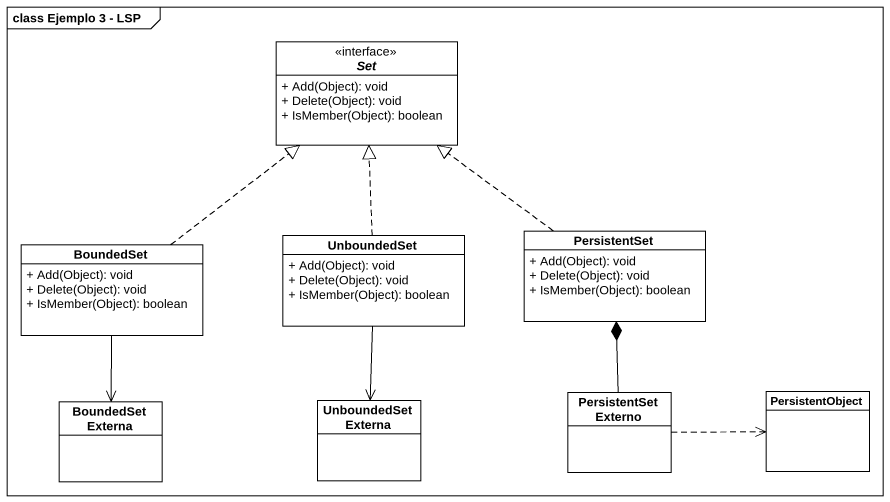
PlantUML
@startuml
mainframe class Ejemplo 3 - LSP
hide circle
hide empty members
skinparam classAttributeIconSize 0
interface "Set" as Set_ <<interface>> {
  + Add(Object): void
  + Delete(Object): void
  + IsMember(Object): boolean
}
class UnboundedSet {
  + Add(Object): void
  + Delete(Object): void
  + IsMember(Object): boolean
}
class PersistentSet {
  + Add(Object): void
  + Delete(Object): void
  + IsMember(Object): boolean
}
class BoundedSet {
  + Add(Object): void
  + Delete(Object): void
  + IsMember(Object): boolean
}
class "PersistentSet Externo" as PersistentSet_Externo
class PersistentObject
class "BoundedSet Externa" as BoundedSet_Externa
class "UnboundedSet Externa" as UnboundedSet_Externa
UnboundedSet .up.|> Set_
UnboundedSet --> UnboundedSet_Externa
PersistentSet .up.|> Set_
BoundedSet .up.|> Set_
BoundedSet --> BoundedSet_Externa
PersistentSet_Externo -up-* PersistentSet
PersistentSet_Externo .right.> PersistentObject
@enduml
